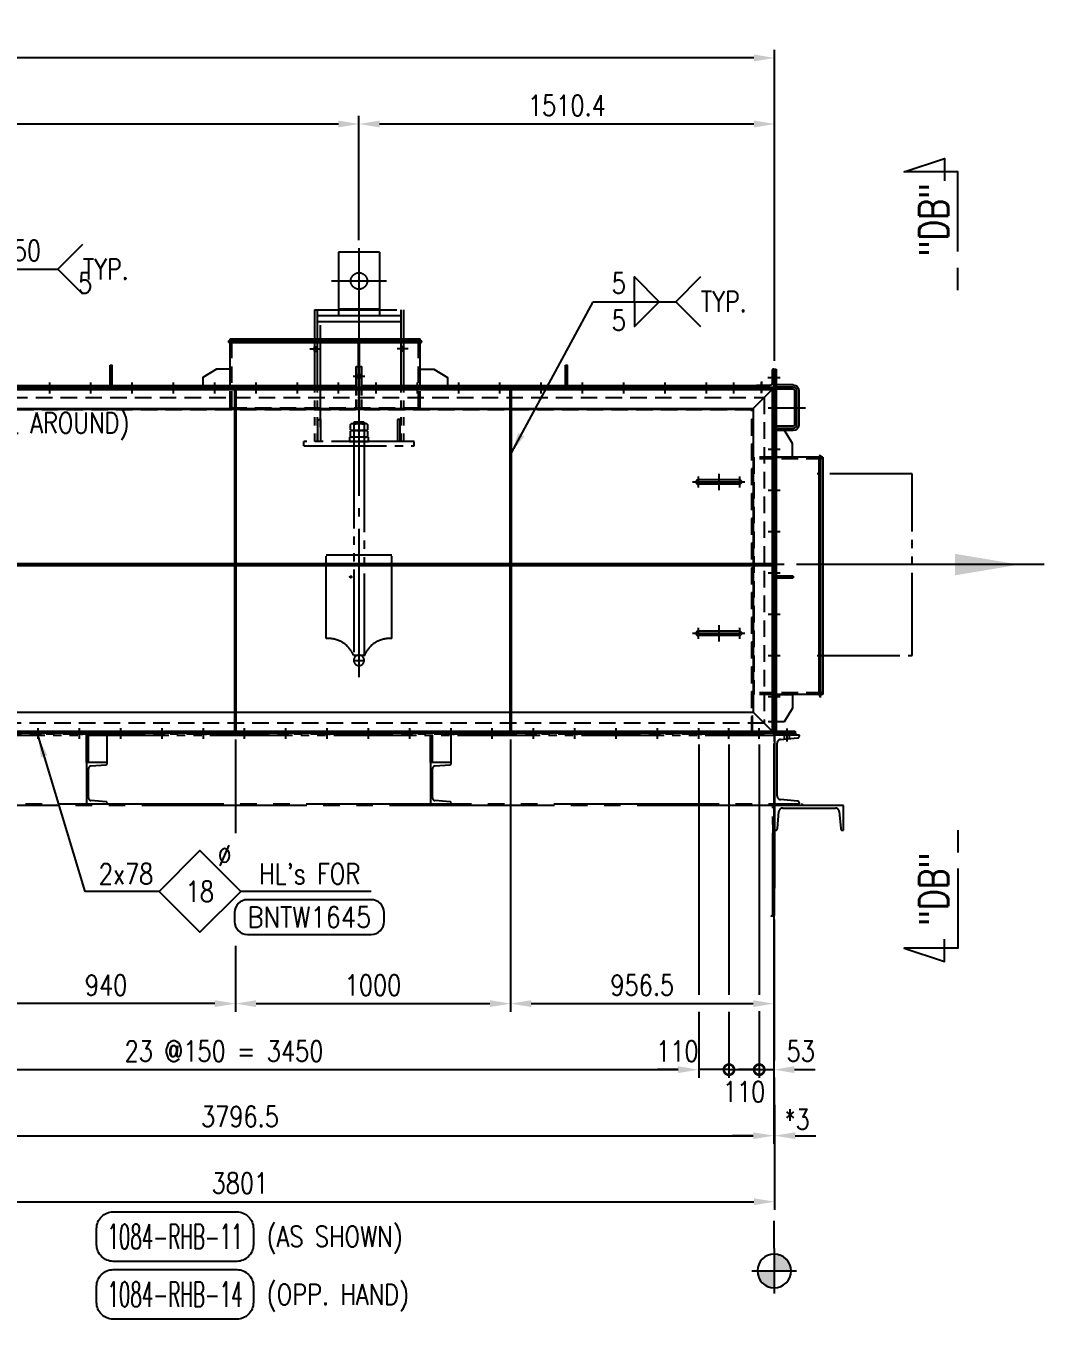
# Model space of a CAD drawing. Header units: millimetres. Extents: x 0 to 232280, y -26939 to 23794.
# Drawn here: x 40539 to 44240, y 7133 to 11834 of the extents above; entities that cross this region are included whole.
import ezdxf
from ezdxf.enums import TextEntityAlignment as Align

# ---------------------------------------------------------------- set-up
doc = ezdxf.new("R2010")
doc.units = ezdxf.units.MM
doc.header["$LTSCALE"] = 30
for name, pattern in [('CENTER', [50.8, 31.75, -6.35, 6.35, -6.35]), ('JNK-CENTER', [34, 30, -1.5, 1, -1.5]), ('JNK-HIDDEN', [3, 2, -1]), ('JNK-PHANTOM', [15, 10, -1, 1, -1, 1, -1]), ('PHA', [30, 20, -2, 2, -2, 2, -2])]:
    doc.linetypes.add(name, pattern=pattern)
for name, color, linetype in [('CEN-R', 1, 'JNK-CENTER'), ('CON-C', 4, 'Continuous'), ('CON-G', 3, 'Continuous'), ('CON-W', 7, 'Continuous'), ('CON-Y', 2, 'Continuous'), ('Dim-W', 7, 'Continuous'), ('HID-Y', 2, 'JNK-HIDDEN'), ('PAN-W', 6, 'PHA'), ('PHA-M', 6, 'JNK-PHANTOM'), ('RET PL', 2, 'Continuous'), ('STL-OBJT', 7, 'Continuous'), ('TXT-Y', 2, 'Continuous')]:
    doc.layers.add(name, color=color, linetype=linetype)
doc.styles.add('SIMPLEX', font='simplex.shx', dxfattribs={"width": 0.8})
doc.dimstyles.new('DIM30', dxfattribs={"dimscale": 30, "dimtxt": 2.5, "dimasz": 2.5, "dimexe": 1, "dimexo": 1, "dimgap": 1, "dimtad": 1, "dimdec": 0, "dimdsep": 46, "dimtxsty": 'SIMPLEX', "dimcen": 0, "dimclrd": 7, "dimclre": 7, "dimclrt": 2, "dimadec": 1, "dimazin": 2, "dimtfac": 1, "dimtdec": 0, "dimtix": 1, "dimtmove": 2, "dimatfit": 0, "dimfxl": 1, "dimtolj": 1, "dimtzin": 0, "dimarcsym": 0})
doc.dimstyles.new('DIM40', dxfattribs={"dimscale": 40, "dimtxt": 2.5, "dimasz": 2.5, "dimexe": 1, "dimexo": 1, "dimgap": 1, "dimtad": 1, "dimdec": 0, "dimdsep": 46, "dimtxsty": 'SIMPLEX', "dimcen": 0, "dimclrd": 7, "dimclre": 7, "dimclrt": 2, "dimadec": 1, "dimazin": 2, "dimtfac": 1, "dimtdec": 0, "dimtix": 1, "dimtmove": 2, "dimatfit": 2, "dimfxl": 1, "dimtolj": 1, "dimtzin": 0, "dimarcsym": 1})

# ---------------------------------------------------------------- blocks, each defined once
blk = doc.blocks.new('A$C114C44F1')
at = {"layer": 'CEN-R'}
for p, q in [((0, 95), (0, -95)), ((-20, 75), (20, 75)), ((-30, 0), (30, 0)), ((-20, -75), (20, -75))]:
    blk.add_line(p, q, dxfattribs=at)
at = {"layer": 'CON-G'}
for p, q in [((-8, 75), (-8, -75)), ((8, 75), (8, -75))]:
    blk.add_line(p, q, dxfattribs=at)
for centre, start, end in [((0, 75), 0, 180), ((0, -75), 180, 0)]:
    blk.add_arc(centre, 8, start, end, dxfattribs=at)
blk = doc.blocks.new('A$C22F44257')
at = {"layer": 'CEN-R'}
blk.add_line((0, 14), (0, -17.5), dxfattribs=at)
at = {"layer": 'HID-Y'}
for p, q in [((-9, 0), (-9, -6)), ((9, 0), (9, -6))]:
    blk.add_line(p, q, dxfattribs=at)
blk = doc.blocks.new('A$C1E9C7F7A')
at = {"layer": 'Dim-W'}
blk.add_solid([(-9, 31), (-9, 17), (9, 31), (9, 17)], dxfattribs=at)
at = {"layer": 'STL-OBJT', "rotation": 180}
for p in [(0, 25), (0, 17)]:
    blk.add_blockref('A$C22F44257', p, dxfattribs=at)
blk = doc.blocks.new('A$C0A757F72')
at = {"layer": 'PHA-M'}
for p, q in [((6251, 330.2), (5906, 330.2)), ((6251, -330.2), (6251, 330.2)), ((5906, -330.2), (6251, -330.2))]:
    blk.add_line(p, q, dxfattribs=at)
blk = doc.blocks.new('A$C7BB43524')
at = {"color": 1, "linetype": 'CENTER'}
blk.add_line((-100, 700.7), (100, 700.7), dxfattribs=at)
at = {"layer": 'PHA-M'}
for p, q in [((75, 805.7), (-75, 805.7)), ((-75, 805.7), (-75, 575.7)), ((75, 805.7), (75, 575.7)), ((-162, 595.7), (-162, 117.3)), ((-162, 595.7), (161.9, 595.7)), ((-151.6, 595.7), (-151.6, 117.3)), ((-151.6, 575.7), (151.6, 575.7)), ((-75, 599.7), (75, 599.7)), ((-75, 575.7), (75, 575.7)), ((151.6, 595.7), (151.6, 117.3)), ((161.9, 595.7), (161.9, 117.3)), ((-151.6, 553.7), (151.6, 553.7)), ((-178.1, 453.7, 684.9), (-138.7, 453.7, 684.9)), ((-162, 461.7, 684.9), (-151.6, 461.7, 684.9)), ((-162, 445.7), (-162, 461.7)), ((-162, 445.7, 684.9), (-151.6, 445.7, 684.9)), ((178.1, 453.7, 684.9), (138.7, 453.7, 684.9)), ((161.9, 461.7, 684.9), (151.6, 461.7, 684.9)), ((161.9, 445.7, 684.9), (151.6, 445.7, 684.9)), ((161.9, 445.7), (161.9, 461.7)), ((24.9, 181.3), (-24.9, 181.3)), ((24.9, 157.3), (-24.9, 157.3)), ((24.9, 157.3), (-24.9, 157.3)), ((19, 187.3), (-19, 187.3)), ((-19, 187.3), (-19, 181.3)), ((-19, 179.1), (-19, 159.6)), ((-19, 155.1), (-19, 135.6)), ((19, 187.3), (19, 181.3)), ((19, 179.1), (19, 159.6)), ((19, 155.1), (19, 135.6)), ((200, 117.3), (-200, 117.3)), ((-200, 101.3), (-200, 117.3)), ((-200, 101.3), (200, 101.3)), ((35, 133.3), (-35, 133.3)), ((-35, 133.3), (-35, 117.3)), ((-35, 117.3), (35, 117.3)), ((24.9, 133.3), (-24.9, 133.3)), ((-19, 133.3), (-19, 101.3)), ((-19, 101.3), (-19, -678.4)), ((19, 133.3), (19, 101.3)), ((19, 101.3), (19, 87.1)), ((35, 117.3), (35, 133.3)), ((200, 101.3), (200, 117.3)), ((19, 87.1), (19, -678.4)), ((-119, -599.2), (-119, -294.3)), ((-119, -294.3), (119, -294.3)), ((119, -599.2), (119, -294.3)), ((-35, -374.9), (-25, -374.9)), ((-30, -369.9), (-30, -379.9)), ((-20, -659.4), (20, -659.4)), ((-20, -678.4), (20, -678.4))]:
    blk.add_line(p, q, dxfattribs=at)
for points in [[(-150, 117.3), (-150, 197.3), (-140, 197.3), (-140, 117.3)], [(150, 117.3), (150, 197.3), (140, 197.3), (140, 117.3)]]:
    blk.add_lwpolyline(points, dxfattribs=at)
for points in [[(-31, 179.1, -0.372659), (-19, 179.1, -0.117627), (19, 179.1, -0.372659), (31, 179.1), (31, 159.6, -0.372659), (19, 159.6, -0.117627), (-19, 159.6, -0.372659), (-31, 159.6)], [(-31, 155.1, -0.372659), (-19, 155.1, -0.117627), (19, 155.1, -0.372659), (31, 155.1), (31, 135.6, -0.372659), (19, 135.6, -0.117627), (-19, 135.6, -0.372659), (-31, 135.6)]]:
    blk.add_lwpolyline(points, format="xyb", close=True, dxfattribs=at)
for centre, radius in [((0, 700.7), 30), ((-30, -374.9), 3)]:
    blk.add_circle(centre, radius, dxfattribs=at)
for centre, radius, start, end in [((-111.8, -699), 100, 23.3292, 94.1148), ((111.8, -699), 100, 85.8852, 156.6708), ((0, -678.4), 19, 0, 180), ((0, -678.4), 19, 180, 0)]:
    blk.add_arc(centre, radius, start, end, dxfattribs=at)
blk = doc.blocks.new('A$C6F3F602F')
at = {"layer": 'CEN-R'}
for p, q in [((-29, 0), (15, 0)), ((-29, 0), (15, 0)), ((-29, -150), (15, -150)), ((-29, -150), (15, -150)), ((-29, -300), (15, -300)), ((-29, -300), (15, -300)), ((-29, -450), (15, -450)), ((-29, -450), (15, -450)), ((-29, -600), (15, -600)), ((-29, -600), (15, -600)), ((-29, -750), (15, -750)), ((-29, -750), (15, -750)), ((-29, -900), (15, -900)), ((-29, -900), (15, -900)), ((-29, -1050), (15, -1050)), ((-29, -1050), (15, -1050)), ((-29, -1140), (15, -1140)), ((-29, -1140), (15, -1140))]:
    blk.add_line(p, q, dxfattribs=at)
at = {"layer": 'Dim-W'}
for points in [[(-14, 9), (-14, -9), (0, 9), (0, -9)], [(-14, -141), (-14, -159), (0, -141), (0, -159)], [(-14, -291), (-14, -309), (0, -291), (0, -309)], [(-14, -441), (-14, -459), (0, -441), (0, -459)], [(-14, -591), (-14, -609), (0, -591), (0, -609)], [(-14, -741), (-14, -759), (0, -741), (0, -759)], [(-14, -891), (-14, -909), (0, -891), (0, -909)], [(-14, -1041), (-14, -1059), (0, -1041), (0, -1059)], [(-14, -1131), (-14, -1149), (0, -1131), (0, -1149)]]:
    blk.add_solid(points, dxfattribs=at)
at = {"layer": 'HID-Y'}
for p, q in [((-14, 9), (-8, 9)), ((-5, 9), (0, 9)), ((-14, -9), (-8, -9)), ((-5, -9), (0, -9)), ((-14, -141), (-8, -141)), ((-5, -141), (0, -141)), ((-14, -159), (-8, -159)), ((-5, -159), (0, -159)), ((-14, -291), (-8, -291)), ((-14, -309), (-8, -309)), ((-5, -291), (0, -291)), ((-5, -309), (0, -309)), ((-14, -441), (-8, -441)), ((-14, -459), (-8, -459)), ((-5, -441), (0, -441)), ((-5, -459), (0, -459)), ((-14, -591), (-8, -591)), ((-14, -609), (-8, -609)), ((-5, -591), (0, -591)), ((-5, -609), (0, -609)), ((-14, -741), (-8, -741)), ((-5, -741), (0, -741)), ((-14, -759), (-8, -759)), ((-5, -759), (0, -759)), ((-14, -891), (-8, -891)), ((-5, -891), (0, -891)), ((-14, -909), (-8, -909)), ((-5, -909), (0, -909)), ((-14, -1041), (-8, -1041)), ((-14, -1059), (-8, -1059)), ((-5, -1041), (0, -1041)), ((-5, -1059), (0, -1059)), ((-14, -1131), (-8, -1131)), ((-14, -1149), (-8, -1149)), ((-5, -1131), (0, -1131)), ((-5, -1149), (0, -1149))]:
    blk.add_line(p, q, dxfattribs=at)
blk = doc.blocks.new('SECMARK2')
at = {"layer": 'CON-C'}
blk.add_line((0, 0), (-2.72, 0), dxfattribs=at)
blk.add_lwpolyline([(-4.67, 0), (-14.32, 0), (-14.32, 6.51), (-15.93, 1.64), (-13.23, 1.64)], dxfattribs=at)
at = {"layer": 'CON-C', "style": 'SIMPLEX', "width": 0.8}
blk.add_attdef('TAG', (-12.98, 1.18), '', height=3.5, dxfattribs=at)
blk = doc.blocks.new('DUCT-TAG')
at = {"layer": 'CON-G'}
blk.add_lwpolyline([(-9.49, -1), (-9.49, 1, -0.414214), (-7.49, 3), (7.49, 3, -0.414214), (9.49, 1), (9.49, -1, -0.414214), (7.49, -3), (-7.49, -3, -0.414214)], format="xyb", close=True, dxfattribs=at)
at = {"layer": 'CON-G', "style": 'SIMPLEX', "width": 1.246304}
blk.add_attdef('NAME', text='', height=3, dxfattribs=at).set_placement((-8.19, -1.5), (8.19, -1.5), align=Align.FIT)
at = {"layer": 'CON-Y', "style": 'SIMPLEX'}
blk.add_attdef('ELEVATION', text='', height=2, dxfattribs=at).set_placement((0, -6.02), align=Align.CENTER)
blk = doc.blocks.new('*D462')
at = {"layer": 'DEFPOINTS', "color": 0, "transparency": 16777216}
for p in [(39460.8, 9260.5), (43257.3, 9255.5), (43257.3, 7799.5)]:
    blk.add_point(p, dxfattribs=at)
at = {"layer": 'Dim-W', "color": 7, "lineweight": -2, "transparency": 16777216}
for p, q in [((39460.8, 9230.5), (39460.8, 7769.5)), ((43257.3, 9225.5), (43257.3, 7769.5)), ((39535.8, 7799.5), (43182.3, 7799.5))]:
    blk.add_line(p, q, dxfattribs=at)
at = {"layer": 'Dim-W', "color": 7, "transparency": 16777216}
for points in [[(39535.8, 7812), (39535.8, 7787), (39460.8, 7799.5)], [(43182.3, 7812), (43182.3, 7787), (43257.3, 7799.5)]]:
    blk.add_solid(points, dxfattribs=at)
at = {"layer": 'Dim-W', "color": 2, "transparency": 16777216, "insert": (41317.2, 7868.7), "char_height": 75, "attachment_point": 5, "style": 'SIMPLEX'}
blk.add_mtext('\\A1;3796.5', dxfattribs=at)
blk = doc.blocks.new('*D463')
at = {"layer": 'DEFPOINTS', "color": 0, "transparency": 16777216}
for p in [(43257.3, 9255.5), (43260.3, 7941.2), (43260.3, 7799.5)]:
    blk.add_point(p, dxfattribs=at)
at = {"layer": 'Dim-W', "color": 7, "lineweight": -2, "transparency": 16777216}
for p, q in [((43257.3, 9225.5), (43257.3, 7769.5)), ((43260.3, 7911.2), (43260.3, 7769.5)), ((43182.3, 7799.5), (43107.3, 7799.5)), ((43257.3, 7799.5), (43260.3, 7799.5)), ((43335.3, 7799.5), (43410.3, 7799.5))]:
    blk.add_line(p, q, dxfattribs=at)
at = {"layer": 'Dim-W', "color": 7, "transparency": 16777216}
for points in [[(43182.3, 7812), (43182.3, 7787), (43257.3, 7799.5)], [(43335.3, 7812), (43335.3, 7787), (43260.3, 7799.5)]]:
    blk.add_solid(points, dxfattribs=at)
at = {"layer": 'Dim-W', "color": 2, "transparency": 16777216, "insert": (43341.6, 7921.5), "char_height": 75, "attachment_point": 5, "style": 'SIMPLEX'}
blk.add_mtext('\\A1;\\P*3', dxfattribs=at)
blk = doc.blocks.new('BOLTHOLE')
at = {"layer": 'CON-W'}
blk.add_line((25.7, 0), (9.9, 0), dxfattribs=at)
blk.add_lwpolyline([(0, 0), (4.95, 4.95), (9.9, 0), (4.95, -4.95)], close=True, dxfattribs=at)
at = {"layer": 'CON-Y', "style": 'SIMPLEX', "width": 0.8}
for s, p in [('%%C', (8.81, 3.12)), ("HL's FOR", (24.37, 0.9))]:
    blk.add_text(s, height=2.5, dxfattribs=at).set_placement(p, align=Align.RIGHT)
blk.add_attdef('4', text='', height=2.5, dxfattribs=at).set_placement((-0.69, 0.87), align=Align.RIGHT)
blk.add_attdef('22', text='', height=2.5, dxfattribs=at).set_placement((4.95, 0), align=Align.MIDDLE_CENTER)
blk = doc.blocks.new('boltmark')
at = {"layer": 'CON-Y'}
blk.add_lwpolyline([(0, -4.2), (15, -4.2, 0.414214), (16.56, -2.64), (16.56, -1.56, 0.414214), (15, 0), (0, 0, 0.414214), (-1.56, -1.56), (-1.56, -2.64, 0.414214)], format="xyb", close=True, dxfattribs=at)
at = {"layer": 'CON-G', "style": 'SIMPLEX', "width": 0.802523}
blk.add_attdef('BN2W1650', text='', height=2.5, dxfattribs=at).set_placement((0, -3.35), (15, -3.35), align=Align.FIT)
blk = doc.blocks.new('*D465')
at = {"layer": 'DEFPOINTS', "color": 0, "transparency": 16777216}
for p in [(39459.3, 7784.9), (43260.3, 7799.5), (43260.3, 7559.5)]:
    blk.add_point(p, dxfattribs=at)
at = {"layer": 'Dim-W', "color": 7, "lineweight": -2, "transparency": 16777216}
for p, q in [((43260.3, 7769.5), (43260.3, 7529.5)), ((39459.3, 7754.9), (39459.3, 7529.5)), ((39534.3, 7559.5), (43185.3, 7559.5))]:
    blk.add_line(p, q, dxfattribs=at)
at = {"layer": 'Dim-W', "color": 7, "transparency": 16777216}
for points in [[(39534.3, 7572), (39534.3, 7547), (39459.3, 7559.5)], [(43185.3, 7572), (43185.3, 7547), (43260.3, 7559.5)]]:
    blk.add_solid(points, dxfattribs=at)
at = {"layer": 'Dim-W', "color": 2, "transparency": 16777216, "insert": (41317.2, 7627), "char_height": 75, "attachment_point": 5, "style": 'SIMPLEX'}
blk.add_mtext('\\A1;3801', dxfattribs=at)
blk = doc.blocks.new('FS-MARK')
h = blk.add_hatch(color=256)
edge = h.paths.add_edge_path()
edge.add_arc((0, 0), 1.75, 90, 180)
edge.add_line((-1.75, 0), (0, 0))
edge.add_line((0, 0), (0, 1.75))
h = blk.add_hatch(color=256)
edge = h.paths.add_edge_path()
edge.add_line((0, 0), (0, -1.75))
edge.add_arc((0, 0), 1.75, 270, 360)
edge.add_line((1.75, 0), (0, 0))
for p, q in [((0, 2.33), (0, -2.33)), ((2.33, 0), (-2.33, 0))]:
    blk.add_line(p, q)
blk.add_circle((0, 0), 1.75)
at = {"layer": 'CON-Y', "style": 'SIMPLEX', "width": 0.8}
blk.add_attdef('F.S.', (3.19, 1), '', height=2.5, dxfattribs=at)
blk = doc.blocks.new('_DotSmall')
at = {"color": 0, "linetype": 'ByBlock', "const_width": 0.5}
blk.add_lwpolyline([(-0.0625, 0, 1), (0.0625, 0, 1)], format="xyb", close=True, dxfattribs=at)
blk = doc.blocks.new('*D327')
at = {"layer": 'DEFPOINTS', "color": 0, "transparency": 16777216}
for p in [(43204.3, 8268.5), (43257.3, 8096.3), (43257.3, 8039.5)]:
    blk.add_point(p, dxfattribs=at)
at = {"layer": 'Dim-W', "color": 7, "lineweight": -2, "transparency": 16777216}
for p, q in [((43204.3, 8238.5), (43204.3, 8009.5)), ((43204.3, 8039.5), (43129.3, 8039.5)), ((43204.3, 8039.5), (43257.3, 8039.5)), ((43257.3, 8066.3), (43257.3, 8009.5)), ((43332.3, 8039.5), (43407.3, 8039.5))]:
    blk.add_line(p, q, dxfattribs=at)
at = {"layer": 'Dim-W', "color": 7, "transparency": 16777216}
blk.add_solid([(43332.3, 8052), (43332.3, 8027), (43257.3, 8039.5)], dxfattribs=at)
at = {"layer": 'Dim-W', "color": 7, "lineweight": -2, "transparency": 16777216, "xscale": 75, "yscale": 75, "zscale": 75}
blk.add_blockref('_DotSmall', (43204.3, 8039.5), dxfattribs=at)
at = {"layer": 'Dim-W', "color": 2, "transparency": 16777216, "insert": (43355, 8107), "char_height": 75, "attachment_point": 5, "style": 'SIMPLEX'}
blk.add_mtext('\\A1;53', dxfattribs=at)
blk = doc.blocks.new('*D328')
at = {"layer": 'DEFPOINTS', "color": 0, "transparency": 16777216}
for p in [(43094.3, 8268), (43204.3, 8238.5), (43204.3, 8039.5)]:
    blk.add_point(p, dxfattribs=at)
at = {"layer": 'Dim-W', "color": 7, "lineweight": -2, "transparency": 16777216}
for p, q in [((43094.3, 8238), (43094.3, 8009.5)), ((43204.3, 8208.5), (43204.3, 8009.5)), ((43094.3, 8039.5), (43204.3, 8039.5))]:
    blk.add_line(p, q, dxfattribs=at)
at = {"layer": 'Dim-W', "color": 2, "transparency": 16777216, "insert": (43149.3, 7959.5), "char_height": 75, "attachment_point": 5, "style": 'SIMPLEX'}
blk.add_mtext('\\A1;110', dxfattribs=at)
blk = doc.blocks.new('_None')
blk = doc.blocks.new('*D329')
at = {"layer": 'DEFPOINTS', "color": 0, "transparency": 16777216}
for p in [(42984.3, 8268), (43094.3, 8268), (42984.3, 8039.5)]:
    blk.add_point(p, dxfattribs=at)
at = {"layer": 'Dim-W', "color": 7, "lineweight": -2, "transparency": 16777216}
for p, q in [((42984.3, 8238), (42984.3, 8009.5)), ((43094.3, 8238), (43094.3, 8009.5)), ((42909.3, 8039.5), (42834.3, 8039.5)), ((43094.3, 8039.5), (42984.3, 8039.5)), ((43094.3, 8039.5), (43169.3, 8039.5))]:
    blk.add_line(p, q, dxfattribs=at)
at = {"layer": 'Dim-W', "color": 7, "transparency": 16777216}
blk.add_solid([(42909.3, 8052), (42909.3, 8027), (42984.3, 8039.5)], dxfattribs=at)
at = {"layer": 'Dim-W', "color": 7, "lineweight": -2, "transparency": 16777216, "xscale": 75, "yscale": 75, "zscale": 75, "rotation": 180}
blk.add_blockref('_DotSmall', (43094.3, 8039.5), dxfattribs=at)
at = {"layer": 'Dim-W', "color": 2, "transparency": 16777216, "insert": (42906.7, 8107), "char_height": 75, "attachment_point": 5, "style": 'SIMPLEX'}
blk.add_mtext('\\A1;110', dxfattribs=at)
blk = doc.blocks.new('*D365')
at = {"layer": 'DEFPOINTS', "color": 0, "transparency": 16777216}
for p in [(39534.3, 8039.5), (42984.3, 8039.5), (42984.3, 8039.5)]:
    blk.add_point(p, dxfattribs=at)
at = {"layer": 'Dim-W', "color": 7, "lineweight": -2, "transparency": 16777216}
blk.add_line((39609.3, 8039.5), (42909.3, 8039.5), dxfattribs=at)
at = {"layer": 'Dim-W', "color": 7, "transparency": 16777216}
for points in [[(39609.3, 8052), (39609.3, 8027), (39534.3, 8039.5)], [(42909.3, 8052), (42909.3, 8027), (42984.3, 8039.5)]]:
    blk.add_solid(points, dxfattribs=at)
at = {"layer": 'Dim-W', "color": 2, "transparency": 16777216, "insert": (41259.3, 8107), "char_height": 75, "attachment_point": 5, "style": 'SIMPLEX'}
blk.add_mtext('\\A1;23 @150 = 3450', dxfattribs=at)
blk = doc.blocks.new('*D366')
at = {"layer": 'DEFPOINTS', "color": 0, "transparency": 16777216}
for p in [(42300.8, 9269.5), (43257.3, 8279.5), (43257.3, 8279.5)]:
    blk.add_point(p, dxfattribs=at)
at = {"layer": 'Dim-W', "color": 7, "lineweight": -2, "transparency": 16777216}
for p, q in [((42300.8, 9239.5), (42300.8, 8249.5)), ((42375.8, 8279.5), (43182.3, 8279.5))]:
    blk.add_line(p, q, dxfattribs=at)
at = {"layer": 'Dim-W', "color": 7, "transparency": 16777216}
for points in [[(42375.8, 8292), (42375.8, 8267), (42300.8, 8279.5)], [(43182.3, 8292), (43182.3, 8267), (43257.3, 8279.5)]]:
    blk.add_solid(points, dxfattribs=at)
at = {"layer": 'Dim-W', "color": 2, "transparency": 16777216, "insert": (42779.1, 8347), "char_height": 75, "attachment_point": 5, "style": 'SIMPLEX'}
blk.add_mtext('\\A1;956.5', dxfattribs=at)
blk = doc.blocks.new('*D368')
at = {"layer": 'DEFPOINTS', "color": 0, "transparency": 16777216}
for p in [(41300.9, 8489.6), (42300.8, 8279.5), (42300.8, 8279.5)]:
    blk.add_point(p, dxfattribs=at)
at = {"layer": 'Dim-W', "color": 7, "lineweight": -2, "transparency": 16777216}
for p, q in [((41300.9, 8459.6), (41300.9, 8249.5)), ((41375.9, 8279.5), (42225.8, 8279.5))]:
    blk.add_line(p, q, dxfattribs=at)
at = {"layer": 'Dim-W', "color": 7, "transparency": 16777216}
for points in [[(41375.9, 8292), (41375.9, 8267), (41300.9, 8279.5)], [(42225.8, 8292), (42225.8, 8267), (42300.8, 8279.5)]]:
    blk.add_solid(points, dxfattribs=at)
at = {"layer": 'Dim-W', "color": 2, "transparency": 16777216, "insert": (41800.8, 8347), "char_height": 75, "attachment_point": 5, "style": 'SIMPLEX'}
blk.add_mtext('\\A1;1000', dxfattribs=at)
blk = doc.blocks.new('*D369')
at = {"layer": 'DEFPOINTS', "color": 0, "transparency": 16777216}
for p in [(40360.9, 9236.5), (41300.9, 8459.6), (40360.9, 8279.5)]:
    blk.add_point(p, dxfattribs=at)
at = {"layer": 'Dim-W', "color": 7, "lineweight": -2, "transparency": 16777216}
for p, q in [((40360.9, 9206.5), (40360.9, 8249.5)), ((41300.9, 8429.6), (41300.9, 8249.5)), ((41225.9, 8279.5), (40435.9, 8279.5))]:
    blk.add_line(p, q, dxfattribs=at)
at = {"layer": 'Dim-W', "color": 7, "transparency": 16777216}
for points in [[(40435.9, 8292), (40435.9, 8267), (40360.9, 8279.5)], [(41225.9, 8292), (41225.9, 8267), (41300.9, 8279.5)]]:
    blk.add_solid(points, dxfattribs=at)
at = {"layer": 'Dim-W', "color": 2, "transparency": 16777216, "insert": (40830.9, 8347), "char_height": 75, "attachment_point": 5, "style": 'SIMPLEX'}
blk.add_mtext('\\A1;940', dxfattribs=at)
blk = doc.blocks.new('*D518')
at = {"layer": 'DEFPOINTS', "color": 0, "transparency": 16777216}
for p in [(31758.3, 11717), (31758.3, 10595.5), (43260.3, 10585.5)]:
    blk.add_point(p, dxfattribs=at)
at = {"layer": 'Dim-W', "color": 7, "lineweight": -2, "transparency": 16777216}
for p, q in [((31758.3, 10625.5), (31758.3, 11747)), ((43185.3, 11717), (31833.3, 11717)), ((43260.3, 10615.5), (43260.3, 11747))]:
    blk.add_line(p, q, dxfattribs=at)
at = {"layer": 'Dim-W', "color": 7, "transparency": 16777216}
for points in [[(31833.3, 11729.5), (31833.3, 11704.5), (31758.3, 11717)], [(43185.3, 11729.5), (43185.3, 11704.5), (43260.3, 11717)]]:
    blk.add_solid(points, dxfattribs=at)
at = {"layer": 'Dim-W', "color": 2, "transparency": 16777216, "insert": (37509.3, 11784.5), "char_height": 75, "attachment_point": 5, "style": 'SIMPLEX'}
blk.add_mtext('\\A1;11502', dxfattribs=at)
blk = doc.blocks.new('*D520')
at = {"layer": 'DEFPOINTS', "color": 0, "transparency": 16777216}
for p in [(43260.3, 11477), (41749.9, 11025), (43260.3, 10585.5)]:
    blk.add_point(p, dxfattribs=at)
at = {"layer": 'Dim-W', "color": 7, "lineweight": -2, "transparency": 16777216}
for p, q in [((41749.9, 11055), (41749.9, 11507)), ((41824.9, 11477), (43185.3, 11477)), ((43260.3, 10615.5), (43260.3, 11507))]:
    blk.add_line(p, q, dxfattribs=at)
at = {"layer": 'Dim-W', "color": 7, "transparency": 16777216}
for points in [[(41824.9, 11489.5), (41824.9, 11464.5), (41749.9, 11477)], [(43185.3, 11489.5), (43185.3, 11464.5), (43260.3, 11477)]]:
    blk.add_solid(points, dxfattribs=at)
at = {"layer": 'Dim-W', "color": 2, "transparency": 16777216, "insert": (42505.1, 11544.5), "char_height": 75, "attachment_point": 5, "style": 'SIMPLEX'}
blk.add_mtext('\\A1;1510.4', dxfattribs=at)
blk = doc.blocks.new('*D385')
at = {"layer": 'DEFPOINTS', "color": 0, "transparency": 16777216}
for p in [(41749.9, 11477), (41749.9, 11055), (38951.5, 11012.8)]:
    blk.add_point(p, dxfattribs=at)
at = {"layer": 'Dim-W', "color": 7, "lineweight": -2, "transparency": 16777216}
for p, q in [((38951.5, 11042.8), (38951.5, 11507)), ((39026.5, 11477), (41674.9, 11477)), ((41749.9, 11085), (41749.9, 11507))]:
    blk.add_line(p, q, dxfattribs=at)
at = {"layer": 'Dim-W', "color": 7, "transparency": 16777216}
for points in [[(39026.5, 11489.5), (39026.5, 11464.5), (38951.5, 11477)], [(41674.9, 11489.5), (41674.9, 11464.5), (41749.9, 11477)]]:
    blk.add_solid(points, dxfattribs=at)
at = {"layer": 'Dim-W', "color": 2, "transparency": 16777216, "insert": (40350.7, 11544.5), "char_height": 75, "attachment_point": 5, "style": 'SIMPLEX'}
blk.add_mtext('\\A1;2798.4', dxfattribs=at)
blk = doc.blocks.new('A$C1AD52F16')
at = {"layer": 'CEN-R'}
blk.add_line((0, 77.6), (0, -3.8), dxfattribs=at)
at = {"layer": 'CON-G'}
blk.add_lwpolyline([(-3, 75), (3, 75), (3, 0), (-3, 0)], close=True, dxfattribs=at)
blk = doc.blocks.new('A$C5646093A')
at = {"layer": 'CON-G'}
blk.add_blockref('A$C1AD52F16', (0, 0), dxfattribs=at)
blk = doc.blocks.new('A$C3BC024E6')
at = {"layer": 'CEN-R'}
for p, q in [((-75, 62.5), (-75, -62.5)), ((-62.5, 75), (0, 75)), ((0, 0), (-107.2, 0)), ((-62.5, -75), (0, -75))]:
    blk.add_line(p, q, dxfattribs=at)
for centre, start, end in [((-62.5, 62.5), 90, 180), ((-62.5, -62.5), 180, 270)]:
    blk.add_arc(centre, 12.5, start, end, dxfattribs=at)
at = {"layer": 'CON-G'}
for p, q in [((-83, 62.5), (-83, -62.5)), ((-67, 62.5), (-67, -62.5)), ((-62.5, 83), (0, 83)), ((-62.5, 67), (0, 67)), ((-62.5, -67), (0, -67)), ((-62.5, -83), (0, -83))]:
    blk.add_line(p, q, dxfattribs=at)
for centre, radius, start, end in [((-62.5, 62.5), 20.5, 90, 180), ((-62.5, 62.5), 4.5, 90, 180), ((-62.5, -62.5), 20.5, 180, 270), ((-62.5, -62.5), 4.5, 180, 270)]:
    blk.add_arc(centre, radius, start, end, dxfattribs=at)

msp = doc.modelspace()

# ---------------------------------------------------------------- hatches: boundary and pattern name
at = {"layer": 'CON-W'}
h = msp.add_hatch(color=256, dxfattribs=at)
h.paths.add_polyline_path([(41748.41, 10569.53), (41739.41, 10569.53), (41739.41, 10560.53), (41748.41, 10560.53)])
h.paths.add_polyline_path([(41760.41, 10569.53), (41751.41, 10569.53), (41751.41, 10560.53), (41760.41, 10560.53)])
h.paths.add_polyline_path([(41760.41, 10560.53), (41751.41, 10560.53), (41751.41, 10551.53), (41760.41, 10551.53)])
h.paths.add_polyline_path([(41748.41, 10560.53), (41742.87, 10560.53), (41739.41, 10560.53), (41739.41, 10551.53), (41748.41, 10551.53)])
h = msp.add_hatch(color=256, dxfattribs=at)
h.paths.add_polyline_path([(43257.31, 10564.53), (43251.31, 10564.53), (43251.31, 10555.53), (43257.31, 10555.53)])
h.paths.add_polyline_path([(43265.31, 10564.53), (43260.31, 10564.53), (43260.31, 10555.53), (43265.31, 10555.53)])
h.paths.add_polyline_path([(43265.31, 10555.53), (43260.31, 10555.53), (43260.31, 10546.53), (43265.31, 10546.53)])
h.paths.add_polyline_path([(43257.31, 10555.53), (43251.31, 10555.53), (43251.31, 10546.53), (43257.31, 10546.53)])

# ---------------------------------------------------------------- linework, layer by layer
for points in [[(42751.06, 10830.83), (42751.06, 10920.83), (42841.06, 10830.83)], [(42751.06, 10830.83), (42751.06, 10740.83), (42841.06, 10830.83)]]:
    msp.add_lwpolyline(points)
at = {"layer": 'CEN-R'}
for p, q in [((41749.91, 11025.14), (41749.91, 10375.53)), ((41749.91, 11025.14), (41749.91, 9466.06)), ((41608.91, 10745.62), (41608.91, 10375.53)), ((41979.86, 10685.53), (41272.71, 10685.53)), ((41278.95, 10690.53), (41278.95, 10680.53)), ((41974.86, 10690.53), (41974.86, 10680.53)), ((41728.91, 10560.53), (41770.91, 10560.53)), ((43212.31, 10540.51), (43212.31, 10501.41)), ((43235.31, 10555.53), (43279.31, 10555.53)), ((43236.31, 10555.53), (43280.31, 10555.53)), ((43430.31, 10268.51), (43420.31, 10268.51)), ((43425.31, 10273.51), (43425.31, 9392.08)), ((44239.59, 9875.51), (31836.61, 9875.51)), ((43236.31, 9845.53), (43280.31, 9845.53)), ((43236.31, 9845.53), (43280.31, 9845.53)), ((43331.02, 9830.02), (43255.03, 9830.02)), ((43236.31, 9395.53), (43280.31, 9395.53)), ((43236.31, 9395.53), (43280.31, 9395.53)), ((43430.31, 9400.51), (43420.31, 9400.51)), ((43236.31, 9305.53), (43280.31, 9305.53)), ((43236.31, 9305.53), (43280.31, 9305.53)), ((43260.31, 9232.51), (43260.31, 9279.72)), ((43305.31, 9236.34), (43305.31, 9279.72)), ((43305.31, 9232.51), (43305.31, 9279.72))]:
    msp.add_line(p, q, dxfattribs=at)
at = {"layer": 'CEN-R', "ltscale": 0.7}
for p, q in [((41300.86, 9269.53), (41300.86, 10511.53)), ((42300.81, 9269.53), (42300.81, 10511.53))]:
    msp.add_line(p, q, dxfattribs=at)
at = {"layer": 'CON-G'}
for p, q in [((41278.95, 10688.53), (41974.86, 10688.53)), ((41278.95, 10682.53), (41974.86, 10682.53)), ((41281.95, 10525.53), (41281.95, 10695.53)), ((41281.95, 10695.53), (41748.41, 10695.53)), ((41748.41, 10520.53), (41748.41, 10695.53)), ((41751.41, 10695.53), (41971.86, 10695.53)), ((41751.41, 10520.53), (41751.41, 10695.53)), ((41971.86, 10525.53), (41971.86, 10695.53)), ((41739.41, 10520.53), (41739.41, 10595.53)), ((41739.41, 10595.53), (41749.91, 10595.53)), ((41749.91, 10595.53), (41760.41, 10595.53)), ((41760.41, 10520.53), (41760.41, 10595.53)), ((43260.31, 9269.53), (43260.31, 10585.53)), ((43260.31, 10585.53), (43265.31, 10585.53)), ((43265.31, 10585.53), (43265.31, 9269.53)), ((39460.81, 10517.53), (43257.31, 10517.53)), ((39466.81, 10511.53), (43251.31, 10511.53)), ((39952.61, 10520.53), (43154.95, 10520.53)), ((41739.41, 10525.53), (39961.61, 10525.53)), ((41621.41, 10520.53), (43192.31, 10520.53)), ((43192.31, 10525.53), (41760.41, 10525.53)), ((43182.31, 10442.53), (43257.31, 10517.53)), ((43192.31, 10525.53), (43192.31, 10520.53)), ((43251.31, 10511.53), (43251.31, 9269.53)), ((43257.31, 10517.53), (43257.31, 9263.53)), ((39535.81, 10442.53), (43182.31, 10442.53)), ((43182.31, 10442.53), (43182.31, 9338.53)), ((43435.31, 10265.51), (43265.31, 10265.51)), ((43422.31, 9400.51), (43422.31, 10268.51)), ((43428.31, 9400.51), (43428.31, 10268.51)), ((43435.31, 10265.51), (43435.31, 9403.51)), ((41297.86, 9878.51), (40363.86, 9878.51)), ((40363.86, 9872.51), (41297.86, 9872.51)), ((42297.81, 9878.51), (41303.86, 9878.51)), ((41303.86, 9872.51), (42297.81, 9872.51)), ((43251.31, 9878.51), (42303.81, 9878.51)), ((42303.81, 9872.51), (43251.31, 9872.51)), ((43295.31, 9834.52), (43295.31, 9825.52)), ((43435.31, 9403.51), (43265.31, 9403.51)), ((43435.31, 9403.51), (43428.31, 9403.51)), ((39535.81, 9338.53), (43182.31, 9338.53)), ((43182.31, 9338.53), (43257.31, 9263.53)), ((39460.81, 9263.53), (43257.31, 9263.53)), ((39466.81, 9269.53), (43251.31, 9269.53)), ((43265.31, 9269.53), (43257.31, 9269.53)), ((43257.31, 9269.53), (43335.31, 9269.53)), ((43257.31, 9263.53), (43335.31, 9263.53)), ((43260.31, 9269.53), (43260.31, 9263.53)), ((43335.31, 9269.53), (43335.31, 9263.53))]:
    msp.add_line(p, q, dxfattribs=at)
at = {"layer": 'CON-G', "flags": 128}
for points in [[(41281.95, 10585.53), (41231.95, 10585.53), (41181.95, 10555.53), (41181.95, 10525.53), (41281.95, 10525.53), (41281.95, 10585.53)], [(41971.86, 10585.53), (42021.86, 10585.53), (42071.86, 10555.53), (42071.86, 10525.53), (41971.86, 10525.53), (41971.86, 10585.53)], [(43325.31, 10265.51), (43325.31, 10315.51), (43295.31, 10365.51), (43265.31, 10365.51), (43265.31, 10265.51), (43325.31, 10265.51)], [(43325.31, 9403.51), (43325.31, 9353.51), (43295.31, 9303.51), (43265.31, 9303.51), (43265.31, 9403.51), (43325.31, 9403.51)]]:
    msp.add_lwpolyline(points, dxfattribs=at)
at = {"layer": 'CON-G'}
msp.add_lwpolyline([(43257.31, 10520.53), (43257.31, 10585.53), (43255.31, 10585.53, 0.4142136), (43251.31, 10581.53), (43251.31, 10535.03, -0.4142136), (43242.81, 10526.53), (43196.31, 10526.53, 0.4142136), (43192.31, 10522.53), (43192.31, 10520.53)], format="xyb", close=True, dxfattribs=at)
for points in [[(41297.86, 9269.53), (41303.86, 9269.53), (41303.86, 10511.53), (41297.86, 10511.53)], [(41297.86, 9269.53), (41303.86, 9269.53), (41303.86, 10511.53), (41297.86, 10511.53)], [(42297.81, 9269.53), (42303.81, 9269.53), (42303.81, 10511.53), (42297.81, 10511.53)], [(43265.31, 9834.52), (43325.31, 9834.52), (43325.31, 9825.52), (43265.31, 9825.52)]]:
    msp.add_lwpolyline(points, close=True, dxfattribs=at)
for centre, start, end in [((41278.95, 10685.53), 90, 270), ((41974.86, 10685.53), 270, 90), ((43425.31, 10268.51), 0, 180), ((43425.31, 9400.51), 180, 0)]:
    msp.add_arc(centre, 3, start, end, dxfattribs=at)
at = {"layer": 'CON-W'}
for p, q in [((39995.58, 10949.14), (40655.58, 10949.14)), ((42601.06, 10830.83), (42901.06, 10830.83)), ((41023.18, 8687.21), (40753.9, 8687.21))]:
    msp.add_line(p, q, dxfattribs=at)
for points in [[(40745.58, 11039.14), (40655.58, 10949.14), (40745.58, 10859.14)], [(42991.06, 10920.83), (42901.06, 10830.83), (42991.06, 10740.83)]]:
    msp.add_lwpolyline(points, dxfattribs=at)
msp.add_spline([(43247, 8599.53), (43251.05, 8598.36), (43256.45, 8600.94), (43260.31, 8599.53)], degree=3, dxfattribs=at)
at = {"layer": 'Dim-W'}
for p, q in [((41300.86, 9239.28), (41300.86, 8899.29)), ((42984.31, 9221.19), (42984.31, 8311.97)), ((43094.31, 9221.19), (43094.31, 8311.97)), ((43204.31, 9221.73), (43204.31, 8311.97)), ((43260.31, 8072.91), (43260.31, 8585.45)), ((41300.86, 8489.55), (41300.86, 8338.01)), ((42984.31, 8249.83), (42984.31, 8209.53)), ((43094.31, 8249.83), (43094.31, 8209.53)), ((43204.31, 8251.66), (43204.31, 8210.07)), ((43260.31, 7911.22), (43260.31, 8011.44)), ((43258.81, 7389.53), (43258.81, 7489.53))]:
    msp.add_line(p, q, dxfattribs=at)
for points in [[(43221.31, 10526.53), (43221.31, 10511.53), (43203.31, 10526.53), (43203.31, 10511.53)], [(43915.67, 9914.57), (44150.04, 9875.51), (43915.67, 9836.45)], [(43251.31, 9404.53), (43251.31, 9386.53), (43265.31, 9404.53), (43265.31, 9386.53)], [(43251.31, 9314.53), (43251.31, 9296.53), (43265.31, 9314.53), (43265.31, 9296.53)]]:
    msp.add_solid(points, dxfattribs=at)
at = {"layer": 'HID-Y'}
for p, q in [((41281.95, 10688.53), (41281.95, 10682.53)), ((41287.95, 10445.53), (41287.95, 10695.53)), ((41965.86, 10445.53), (41965.86, 10695.53)), ((41971.86, 10688.53), (41971.86, 10682.53)), ((43251.31, 10564.53), (43257.31, 10564.53)), ((43251.31, 10546.53), (43257.31, 10546.53)), ((43260.31, 10564.53), (43265.31, 10564.53)), ((43260.31, 10546.53), (43265.31, 10546.53)), ((41281.95, 10445.53), (41281.95, 10525.53)), ((41971.86, 10445.53), (41971.86, 10525.53)), ((43203.31, 10526.53), (43203.31, 10511.53)), ((43221.31, 10526.53), (43221.31, 10511.53)), ((39495.81, 10482.53), (43222.31, 10482.53)), ((41281.95, 10445.53), (41971.86, 10445.53)), ((41739.41, 10445.53), (41748.41, 10445.53)), ((41751.41, 10445.53), (41760.41, 10445.53)), ((43222.31, 10482.53), (43222.31, 9298.53)), ((43265.31, 10265.51), (43185.31, 10265.51)), ((43185.31, 10265.51), (43185.31, 9403.51)), ((43265.31, 10259.51), (43185.31, 10259.51)), ((43435.31, 10259.51), (43265.31, 10259.51)), ((43428.31, 10265.51), (43422.31, 10265.51)), ((43265.31, 9409.51), (43185.31, 9409.51)), ((43265.31, 9403.51), (43185.31, 9403.51)), ((43251.31, 9404.53), (43257.31, 9404.53)), ((43260.31, 9404.53), (43265.31, 9404.53)), ((43435.31, 9409.51), (43265.31, 9409.51)), ((43428.31, 9403.51), (43422.31, 9403.51)), ((43251.31, 9386.53), (43257.31, 9386.53)), ((43260.31, 9386.53), (43265.31, 9386.53)), ((43251.31, 9314.53), (43257.31, 9314.53)), ((43260.31, 9314.53), (43265.31, 9314.53)), ((43222.31, 9298.53), (39495.81, 9298.53)), ((43251.31, 9296.53), (43257.31, 9296.53)), ((43260.31, 9296.53), (43265.31, 9296.53)), ((43296.31, 9263.53), (43296.31, 9269.53)), ((43314.31, 9263.53), (43314.31, 9269.53)), ((43296.31, 9240.91), (43296.31, 9255.53)), ((43314.31, 9242.49), (43314.31, 9255.53))]:
    msp.add_line(p, q, dxfattribs=at)
at = {"layer": 'HID-Y', "ltscale": 0.5}
for p, q in [((41739.41, 10445.53), (41739.41, 10520.53)), ((41748.41, 10445.53), (41748.41, 10520.53)), ((41751.41, 10445.53), (41751.41, 10520.53)), ((41760.41, 10445.53), (41760.41, 10520.53))]:
    msp.add_line(p, q, dxfattribs=at)
at = {"layer": 'HID-Y'}
for centre, start, end in [((41278.95, 10685.53), 270, 90), ((41974.86, 10685.53), 90, 270), ((43425.31, 10268.51), 180, 0), ((43425.31, 9400.51), 0, 180)]:
    msp.add_arc(centre, 3, start, end, dxfattribs=at)
at = {"layer": 'PAN-W'}
for p, q in [((40760.31, 9155.53), (40760.31, 9255.53)), ((40767.31, 9155.53), (40767.31, 9255.53)), ((40835.31, 9155.53), (40835.31, 9255.53)), ((42010.31, 9155.53), (42010.31, 9255.53)), ((42017.31, 9155.53), (42017.31, 9255.53)), ((42085.31, 9155.53), (42085.31, 9255.53)), ((31658.31, 9005.53), (43360.31, 9005.53)), ((43360.31, 8999.53), (31658.31, 8999.53)), ((43360.31, 9005.53), (43360.31, 8999.53))]:
    msp.add_line(p, q, dxfattribs=at)
for points in [[(43260.31, 9255.53), (43260.31, 9005.53), (43350.31, 9005.53), (43350.31, 9008.57, 0.3888787), (43343.92, 9015.55), (43282.09, 9020.96, -0.3888787), (43269.31, 9034.9), (43269.31, 9226.16, -0.3888787), (43282.09, 9240.11), (43343.92, 9245.51, 0.3888787), (43350.31, 9252.49), (43350.31, 9255.53)], [(40760.31, 9155.53), (40760.31, 9005.53), (40835.31, 9005.53), (40835.31, 9007.95, 0.3888787), (40830.74, 9012.93), (40775.94, 9017.73, -0.3888787), (40766.81, 9027.69), (40766.81, 9133.37, -0.3888787), (40775.94, 9143.33), (40830.74, 9148.13, 0.3888787), (40835.31, 9153.11), (40835.31, 9155.53)], [(42010.31, 9155.53), (42010.31, 9005.53), (42085.31, 9005.53), (42085.31, 9007.95, 0.3888787), (42080.74, 9012.93), (42025.94, 9017.73, -0.3888787), (42016.81, 9027.69), (42016.81, 9133.37, -0.3888787), (42025.94, 9143.33), (42080.74, 9148.13, 0.3888787), (42085.31, 9153.11), (42085.31, 9155.53)], [(43510.31, 8999.53), (43260.31, 8999.53), (43260.31, 8909.53), (43263.35, 8909.53, 0.3888787), (43270.32, 8915.92), (43275.73, 8977.75, -0.3888787), (43289.68, 8990.53), (43480.94, 8990.53, -0.3888787), (43494.88, 8977.75), (43500.29, 8915.92, 0.3888787), (43507.27, 8909.53), (43510.31, 8909.53)]]:
    msp.add_lwpolyline(points, format="xyb", close=True, dxfattribs=at)
at = {"layer": 'PHA-M'}
for p, q in [((31673.31, 9260.53), (43340.31, 9260.53)), ((31758.31, 9255.53), (43260.31, 9255.53)), ((43340.31, 9255.53), (43340.31, 9260.53)), ((43254.31, 8600.05), (43254.31, 8999.53)), ((43254.31, 8999.53), (43260.31, 8999.53)), ((43260.31, 8599.53), (43260.31, 8999.53)), ((43254.31, 8949.53), (43254.31, 8702.62)), ((43260.31, 8949.53), (43260.31, 8699.79))]:
    msp.add_line(p, q, dxfattribs=at)
at = {"layer": 'RET PL', "color": 6, "linetype": 'JNK-HIDDEN'}
for p, q in [((43177.31, 9263.53), (43177.31, 10440.53)), ((43177.31, 10437.53), (43180.31, 10437.53)), ((43180.31, 9266.53), (43180.31, 10437.53)), ((39460.81, 9266.53), (43180.31, 9266.53))]:
    msp.add_line(p, q, dxfattribs=at)
msp.add_lwpolyline([(39463.81, 10440.53), (43177.31, 10440.53), (43177.31, 10437.53), (39460.81, 10437.53), (39460.81, 10437.53)], dxfattribs=at)

# ---------------------------------------------------------------- block references
at = {"xscale": 30, "yscale": 30, "zscale": 30}
msp.add_blockref('BOLTHOLE', (41023.18, 8687.21), dxfattribs=at).add_auto_attribs({'4': '2x78', '22': '18'})
ref = msp.add_blockref('boltmark', (41344.5, 8657.21), dxfattribs=dict(xscale=30, yscale=30, zscale=30))
ref.add_attrib('BN2W1650', 'BNTW1645', dxfattribs={"layer": 'CON-G', "height": 75, "style": 'SIMPLEX', "width": 0.812878}).set_placement((41344.5, 8556.72), (41794.49, 8556.72), align=Align.FIT)
at = {"layer": 'CON-G', "xscale": -1}
msp.add_blockref('A$C3BC024E6', (43265.31, 10445.51), dxfattribs=at)
at = {"layer": 'CON-G', "rotation": 270}
for p in [(43057.31, 10175.51), (43057.31, 9625.51)]:
    msp.add_blockref('A$C114C44F1', p, dxfattribs=at)
at = {"layer": 'CON-W'}
ref = msp.add_blockref('DUCT-TAG', (41081.34, 7432.66), dxfattribs=dict(at, xscale=30, yscale=30, zscale=30))
ref.add_attrib('NAME', '1084-RHB-11', dxfattribs={"layer": 'CON-G', "height": 90, "style": 'SIMPLEX', "width": 0.53831}).set_placement((40835.64, 7387.66), (41327.04, 7387.66), align=Align.FIT)
ref = msp.add_blockref('DUCT-TAG', (41081.34, 7222.66), dxfattribs=dict(at, xscale=30, yscale=30, zscale=30))
ref.add_attrib('NAME', '1084-RHB-14', dxfattribs={"layer": 'CON-G', "height": 90, "style": 'SIMPLEX', "width": 0.51417}).set_placement((40835.64, 7177.66), (41327.04, 7177.66), align=Align.FIT)
at = {"layer": 'Dim-W'}
ref = msp.add_blockref('SECMARK2', (43926.49, 10873.12), dxfattribs=dict(at, xscale=-30, yscale=30, zscale=30, rotation=90))
ref.add_attrib('TAG', '"DB"', (43890.74, 10995.79), dxfattribs={"layer": 'CON-C', "height": 105, "rotation": 90, "style": 'SIMPLEX', "width": 0.8})
for name, p in [('A$C7BB43524', (41749.91, 10205.71)), ('A$C5646093A', (40848.41, 10525.53)), ('A$C5646093A', (42503.31, 10525.53)), ('A$C1E9C7F7A', (40625.91, 10494.56)), ('A$C1E9C7F7A', (40775.91, 10494.56)), ('A$C1E9C7F7A', (40925.91, 10494.56)), ('A$C1E9C7F7A', (41075.91, 10494.56)), ('A$C1E9C7F7A', (41225.91, 10494.56)), ('A$C1E9C7F7A', (41375.91, 10494.56)), ('A$C1E9C7F7A', (41525.91, 10494.56)), ('A$C1E9C7F7A', (41675.91, 10494.56)), ('A$C1E9C7F7A', (41812.31, 10494.56)), ('A$C1E9C7F7A', (41962.31, 10494.56)), ('A$C1E9C7F7A', (42112.31, 10494.56)), ('A$C1E9C7F7A', (42262.31, 10494.56)), ('A$C1E9C7F7A', (42412.31, 10494.56)), ('A$C1E9C7F7A', (42562.31, 10494.56)), ('A$C1E9C7F7A', (42712.31, 10494.56)), ('A$C1E9C7F7A', (42862.31, 10494.56)), ('A$C1E9C7F7A', (43012.31, 10494.56)), ('A$C1E9C7F7A', (43112.31, 10494.56)), ('A$C6F3F602F', (43265.31, 10445.53)), ('A$C0A757F72', (37509.31, 9875.51)), ('A$C1E9C7F7A', (40584.31, 9238.56)), ('A$C1E9C7F7A', (40734.31, 9238.56)), ('A$C1E9C7F7A', (40884.31, 9238.56)), ('A$C1E9C7F7A', (41034.31, 9238.56)), ('A$C1E9C7F7A', (41184.31, 9238.56)), ('A$C1E9C7F7A', (41334.31, 9238.56)), ('A$C1E9C7F7A', (41484.31, 9238.56)), ('A$C1E9C7F7A', (41634.31, 9238.56)), ('A$C1E9C7F7A', (41784.31, 9238.56)), ('A$C1E9C7F7A', (41934.31, 9238.56)), ('A$C1E9C7F7A', (42084.31, 9238.56)), ('A$C1E9C7F7A', (42234.31, 9238.56)), ('A$C1E9C7F7A', (42384.31, 9238.56)), ('A$C1E9C7F7A', (42534.31, 9238.56)), ('A$C1E9C7F7A', (42684.31, 9238.56)), ('A$C1E9C7F7A', (42834.31, 9238.56)), ('A$C1E9C7F7A', (42984.31, 9238.56)), ('A$C1E9C7F7A', (43094.31, 9238.56)), ('A$C1E9C7F7A', (43204.31, 9238.56))]:
    msp.add_blockref(name, p, dxfattribs=at)
at = {"layer": 'Dim-W', "xscale": -1}
msp.add_blockref('A$C1E9C7F7A', (43212.31, 10495.56), dxfattribs=at)
at = {"layer": 'Dim-W'}
ref = msp.add_blockref('SECMARK2', (43926.49, 8910.43), dxfattribs=dict(at, xscale=30, yscale=30, zscale=30, rotation=90.00000000000001))
ref.add_attrib('TAG', '"DB"', (43891.09, 8562.01), dxfattribs={"layer": 'CON-C', "height": 105, "rotation": 90, "style": 'SIMPLEX', "width": 0.8})
at = {"layer": 'Dim-W', "xscale": -35, "yscale": 35, "zscale": 35}
msp.add_blockref('FS-MARK', (43258.81, 7307.86), dxfattribs=at)

# ---------------------------------------------------------------- texts
at = {"layer": 'CON-W', "color": 2, "style": 'SIMPLEX', "width": 0.8}
for s, p in [('50-150', (40270.57, 10979.14)), ('5', (40728.81, 10860.83)), ('5', (42668.56, 10860.83)), ('5', (42668.56, 10725.83))]:
    msp.add_text(s, height=75, dxfattribs=at).set_placement(p)
for s, p in [('(AS SHOWN)', (41414.55, 7432.66)), ('(OPP. HAND)', (41414.55, 7222.66))]:
    msp.add_text(s, height=75, dxfattribs=at).set_placement(p, align=Align.MIDDLE_LEFT)
at = {"layer": 'TXT-Y', "style": 'SIMPLEX', "width": 0.8}
for p in [(40746.44, 10949.74), (42991.92, 10831.43)]:
    msp.add_text('TYP.', height=75, dxfattribs=at).set_placement(p, align=Align.MIDDLE_LEFT)
at = {"layer": 'TXT-Y', "color": 2, "style": 'SIMPLEX', "width": 0.8}
msp.add_text('L75x75x6 (ALL AROUND)', height=75, dxfattribs=at).set_placement((39914.85, 10352.96))

# ---------------------------------------------------------------- dimensions: what is measured, and where the dimension line sits
at = {"layer": 'Dim-W'}
dim = msp.add_linear_dim(base=(31758.31, 11716.96), p1=(43260.31, 10585.53), p2=(31758.31, 10595.53), angle=180, dimstyle='DIM30', dxfattribs=at)
dim.commit()
dim.dimension.update_dxf_attribs({"geometry": '*D518', "text_midpoint": (37509.31, 11784.46)})
for base, p1, p2, picture, middle in [((41749.91, 11476.96), (38951.51, 11012.76), (41749.91, 11055.05), '*D385', (40350.71, 11544.46)), ((43260.31, 11476.96), (41749.91, 11025.05), (43260.31, 10585.53), '*D520', (42505.11, 11544.46)), ((43257.31, 8279.53), (42300.81, 9269.53), (43257.31, 8279.53), '*D366', (42779.06, 8347.03)), ((40360.86, 8279.53), (41300.86, 8459.55), (40360.86, 9236.53), '*D369', (40830.86, 8347.03)), ((42300.80832903, 8279.5307139), (41300.858329, 8489.55471165), (42300.80832903, 8279.5307139), '*D368', (41800.83332902, 8347.0307139))]:
    dim = msp.add_linear_dim(base=base, p1=p1, p2=p2, dimstyle='DIM30', override={"dimdec": 1}, dxfattribs=at)
    dim.commit()
    dim.dimension.update_dxf_attribs({"geometry": picture, "text_midpoint": middle})
for base, p1, p2, override, picture, middle in [((43257.31, 7799.53), (39460.81, 9260.53), (43257.31, 9255.53), {"dimdec": 1}, '*D462', (41317.17, 7868.72)), ((42984.31, 8039.53), (43094.31, 8267.99), (42984.31, 8267.99), {"dimblk1": 'DotSmall', "dimsah": 1}, '*D329', (42906.66, 8107.03)), ((43204.31, 8039.53), (43094.31, 8267.99), (43204.31, 8238.53), {"dimblk1": 'None', "dimblk2": 'None', "dimsah": 1}, '*D328', (43149.31, 7959.46)), ((43257.31, 8039.53), (43204.31, 8268.53), (43257.31, 8096.32), {"dimblk1": 'DotSmall', "dimsah": 1}, '*D327', (43355.01, 8107.03))]:
    dim = msp.add_linear_dim(base=base, p1=p1, p2=p2, dimstyle='DIM30', override=override, dxfattribs=at)
    dim.commit()
    dim.dimension.update_dxf_attribs({"geometry": picture, "text_midpoint": middle, "dimtype": 160})
dim = msp.add_linear_dim(base=(43260.31, 7799.53), p1=(43257.31, 9255.53), p2=(43260.31, 7941.22), text='\\X*<>', dimstyle='DIM30', dxfattribs=at)
dim.commit()
dim.dimension.update_dxf_attribs({"geometry": '*D463', "text_midpoint": (43341.65, 7921.52), "dimtype": 160})
dim = msp.add_linear_dim(base=(42984.31, 8039.53), p1=(39534.31, 8039.53), p2=(42984.31, 8039.53), text='23 @150 = <>', dimstyle='DIM30', dxfattribs=at)
dim.commit()
dim.dimension.update_dxf_attribs({"geometry": '*D365', "text_midpoint": (41259.31, 8107.03)})
dim = msp.add_linear_dim(base=(43260.31, 7559.53), p1=(39459.31, 7784.91), p2=(43260.31, 7799.53), dimstyle='DIM30', dxfattribs=at)
dim.commit()
dim.dimension.update_dxf_attribs({"geometry": '*D465', "text_midpoint": (41317.17, 7627.03), "dimtype": 160})

# ---------------------------------------------------------------- leaders
at = {"layer": 'CON-W'}
msp.add_leader([(42303.81, 10281.69), (42601.06, 10830.83)], dimstyle='DIM30', override={"dimgap": 1, "dimtad": 0}, dxfattribs=at)
at = {"layer": 'STL-OBJT'}
msp.add_leader([(40584.31, 9249.53), (40753.9, 8687.21)], dimstyle='DIM40', override={"dimscale": 30, "dimdec": 1, "dimtdec": 1, "dimtix": 0, "dimtfill": 1}, dxfattribs=at)

doc.saveas('drawing.dxf')
